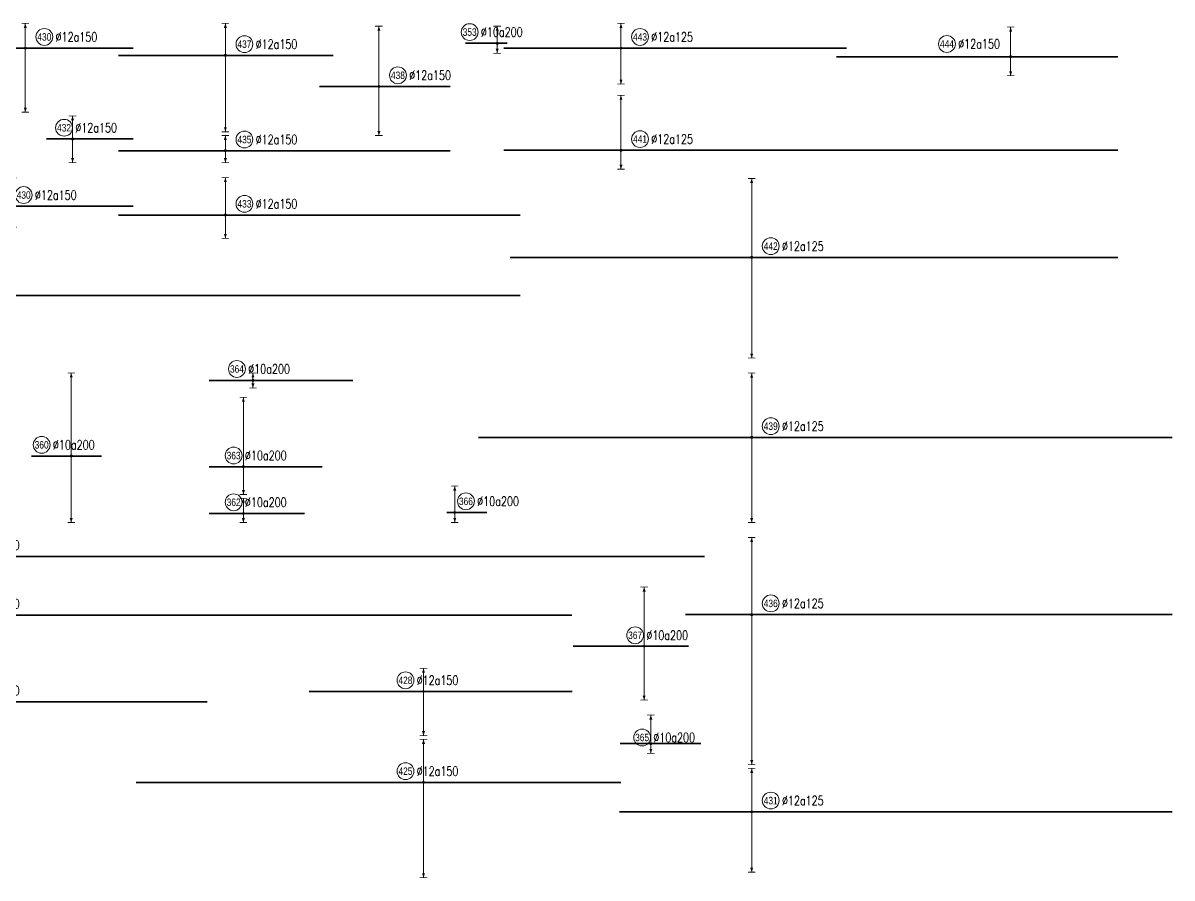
# Model space of a CAD drawing. Header units: millimetres. Extents: x -415354 to 883813, y -531490 to 486716.
# Drawn here: x 490397 to 551843, y 685 to 46420 of the extents above; entities that cross this region are included whole.
import ezdxf
from ezdxf.enums import TextEntityAlignment as Align

# ---------------------------------------------------------------- set-up
doc = ezdxf.new("R2010")
doc.units = ezdxf.units.MM
doc.header["$MEASUREMENT"] = 0
for name, color, linetype, lineweight in [('NDC_S_DIM', 1, 'Continuous', 15), ('NDC_S_REBAR', 4, 'Continuous', 35), ('NDC_S_VN TEXT', 7, 'Continuous', 20)]:
    doc.layers.add(name, color=color, linetype=linetype, lineweight=lineweight)
doc.styles.add('ARIAL', font='arial.ttf', dxfattribs={"width": 0.8})
doc.styles.add('NDC_EN TXT', font='romans.shx', dxfattribs={"width": 0.8})

# ---------------------------------------------------------------- blocks, each defined once
blk = doc.blocks.new('*U982')
h = blk.add_hatch(color=6)
edge = h.paths.add_edge_path()
edge.add_arc((-2.99, 0), 0.3, 0, 360)
at = {"layer": 'NDC_S_DIM', "color": 8}
for q in [(-2.99, 4.07), (-2.99, -3.18)]:
    blk.add_line((-2.99, 0), q, dxfattribs=at)
for points in [[(-3.99, 4.07, 0.2, 0.2, 0), (-1.99, 4.07, 0, 0, 0)], [(-3.99, -3.18, 0.2, 0.2, 0), (-1.99, -3.18, 0, 0, 0)]]:
    blk.add_lwpolyline(points, format="xyseb", dxfattribs=at)
at = {"layer": 'NDC_S_DIM'}
blk.add_circle((2.1, 3), 2.25, dxfattribs=at)
at = {"layer": 'NDC_S_DIM', "color": 6}
blk.add_circle((-2.99, 0), 0.3, dxfattribs=at)
at = {"layer": 'NDC_S_DIM', "color": 8}
for points in [[(-3.39, 2.87), (-2.99, 4.07), (-2.59, 2.87)], [(-3.39, -1.98), (-2.99, -3.18), (-2.59, -1.98)]]:
    blk.add_solid(points, dxfattribs=at)
at = {"layer": 'NDC_S_REBAR'}
for p, q in [((0, 0), (-31.58, 0)), ((-31.58, 0), (-31.58, 0)), ((0, 0), (57.12, 0)), ((57.12, 0), (57.12, 0)), ((57.12, 0), (57.12, 0)), ((-31.58, 0), (-31.58, 0))]:
    blk.add_line(p, q, dxfattribs=at)
at = {"layer": 'NDC_S_VN TEXT', "style": 'ARIAL', "width": 0.8}
blk.add_attdef('KHT', text='', height=2, dxfattribs=at).set_placement((2.1, 3), align=Align.MIDDLE_CENTER)
at = {"layer": 'NDC_S_VN TEXT', "color": 3, "style": 'NDC_EN TXT', "width": 0.75}
blk.add_attdef('DKT', (5.1, 1.75), '', height=2.5, dxfattribs=at)
blk = doc.blocks.new('*U971')
h = blk.add_hatch(color=6)
edge = h.paths.add_edge_path()
edge.add_arc((-2.99, 0), 0.3, 0, 360)
at = {"layer": 'NDC_S_DIM', "color": 8}
for q in [(-2.99, 22.22), (-2.99, -17.78)]:
    blk.add_line((-2.99, 0), q, dxfattribs=at)
for points in [[(-3.99, 22.22, 0.2, 0.2, 0), (-1.99, 22.22, 0, 0, 0)], [(-3.99, -17.78, 0.2, 0.2, 0), (-1.99, -17.78, 0, 0, 0)]]:
    blk.add_lwpolyline(points, format="xyseb", dxfattribs=at)
at = {"layer": 'NDC_S_DIM'}
blk.add_circle((-10.91, 3), 2.25, dxfattribs=at)
at = {"layer": 'NDC_S_DIM', "color": 6}
blk.add_circle((-2.99, 0), 0.3, dxfattribs=at)
at = {"layer": 'NDC_S_DIM', "color": 8}
for points in [[(-3.39, 21.02), (-2.99, 22.22), (-2.59, 21.02)], [(-3.39, -16.58), (-2.99, -17.78), (-2.59, -16.58)]]:
    blk.add_solid(points, dxfattribs=at)
at = {"layer": 'NDC_S_REBAR'}
for p, q in [((0, 0), (-13.63, 0)), ((-13.63, 0), (-13.63, 0)), ((0, 0), (5.08, 0)), ((5.08, 0), (5.08, 0)), ((5.08, 0), (5.08, 0)), ((-13.63, 0), (-13.63, 0))]:
    blk.add_line(p, q, dxfattribs=at)
at = {"layer": 'NDC_S_VN TEXT', "style": 'ARIAL', "width": 0.8}
blk.add_attdef('KHT', text='', height=2, dxfattribs=at).set_placement((-10.91, 3), align=Align.MIDDLE_CENTER)
at = {"layer": 'NDC_S_VN TEXT', "color": 3, "style": 'NDC_EN TXT', "width": 0.75}
blk.add_attdef('DKT', (-7.91, 1.75), '', height=2.5, dxfattribs=at)
blk = doc.blocks.new('*U965')
h = blk.add_hatch(color=6)
edge = h.paths.add_edge_path()
edge.add_arc((1.28, 0), 0.3, 0, 360)
at = {"layer": 'NDC_S_DIM', "color": 8}
for q in [(1.28, 1.97), (1.28, -2.03)]:
    blk.add_line((1.28, 0), q, dxfattribs=at)
for points in [[(0.28, 1.97, 0.2, 0.2, 0), (2.28, 1.97, 0, 0, 0)], [(0.28, -2.03, 0.2, 0.2, 0), (2.28, -2.03, 0, 0, 0)]]:
    blk.add_lwpolyline(points, format="xyseb", dxfattribs=at)
at = {"layer": 'NDC_S_DIM'}
blk.add_circle((-3, 3.04), 2.25, dxfattribs=at)
at = {"layer": 'NDC_S_DIM', "color": 6}
blk.add_circle((1.28, 0), 0.3, dxfattribs=at)
at = {"layer": 'NDC_S_DIM', "color": 8}
for points in [[(0.88, 0.77), (1.28, 1.97), (1.68, 0.77)], [(0.88, -0.83), (1.28, -2.03), (1.68, -0.83)]]:
    blk.add_solid(points, dxfattribs=at)
at = {"layer": 'NDC_S_REBAR'}
for p, q in [((0, 0), (-10.43, 0)), ((-10.43, 0), (-10.43, 0)), ((0, 0), (28.02, 0)), ((28.02, 0), (28.02, 0)), ((28.02, 0), (28.02, 0)), ((-10.43, 0), (-10.43, 0))]:
    blk.add_line(p, q, dxfattribs=at)
at = {"layer": 'NDC_S_VN TEXT', "style": 'ARIAL', "width": 0.8}
blk.add_attdef('KHT', text='', height=2, dxfattribs=at).set_placement((-3, 3.04), align=Align.MIDDLE_CENTER)
at = {"layer": 'NDC_S_VN TEXT', "color": 3, "style": 'NDC_EN TXT', "width": 0.75}
blk.add_attdef('DKT', (0, 1.79), '', height=2.5, dxfattribs=at)
blk = doc.blocks.new('*U964')
h = blk.add_hatch(color=6)
edge = h.paths.add_edge_path()
edge.add_arc((-5.03, 0), 0.3, 0, 360)
at = {"layer": 'NDC_S_DIM', "color": 8}
for q in [(-5.03, 5.55), (-5.03, -4.2)]:
    blk.add_line((-5.03, 0), q, dxfattribs=at)
for points in [[(-6.03, 5.55, 0.2, 0.2, 0), (-4.03, 5.55, 0, 0, 0)], [(-6.03, -4.2, 0.2, 0.2, 0), (-4.03, -4.2, 0, 0, 0)]]:
    blk.add_lwpolyline(points, format="xyseb", dxfattribs=at)
at = {"layer": 'NDC_S_DIM'}
blk.add_circle((-9.87, 3), 2.25, dxfattribs=at)
at = {"layer": 'NDC_S_DIM', "color": 6}
blk.add_circle((-5.03, 0), 0.3, dxfattribs=at)
at = {"layer": 'NDC_S_DIM', "color": 8}
for points in [[(-5.43, 4.35), (-5.03, 5.55), (-4.63, 4.35)], [(-5.43, -3), (-5.03, -4.2), (-4.63, -3)]]:
    blk.add_solid(points, dxfattribs=at)
at = {"layer": 'NDC_S_REBAR'}
for p, q in [((0, 0), (-68.26, 0)), ((-68.26, 0), (-68.26, 0)), ((-68.26, 0), (-68.26, 0)), ((0, 0), (187.44, 0)), ((187.44, 0), (187.44, 0)), ((187.44, 0), (187.44, 0))]:
    blk.add_line(p, q, dxfattribs=at)
at = {"layer": 'NDC_S_VN TEXT', "style": 'ARIAL', "width": 0.8}
blk.add_attdef('KHT', text='', height=2, dxfattribs=at).set_placement((-9.87, 3), align=Align.MIDDLE_CENTER)
at = {"layer": 'NDC_S_VN TEXT', "color": 3, "style": 'NDC_EN TXT', "width": 0.75}
blk.add_attdef('DKT', (-6.87, 1.75), '', height=2.5, dxfattribs=at)
blk = doc.blocks.new('*U956')
h = blk.add_hatch(color=6)
edge = h.paths.add_edge_path()
edge.add_arc((1.28, 0), 0.3, 0, 360)
at = {"layer": 'NDC_S_DIM', "color": 8}
for q in [(1.28, 4.59), (1.28, -2.67)]:
    blk.add_line((1.28, 0), q, dxfattribs=at)
for points in [[(0.28, 4.59, 0.2, 0.2, 0), (2.28, 4.59, 0, 0, 0)], [(0.28, -2.67, 0.2, 0.2, 0), (2.28, -2.67, 0, 0, 0)]]:
    blk.add_lwpolyline(points, format="xyseb", dxfattribs=at)
at = {"layer": 'NDC_S_DIM'}
blk.add_circle((-6.09, 3), 2.25, dxfattribs=at)
at = {"layer": 'NDC_S_DIM', "color": 6}
blk.add_circle((1.28, 0), 0.3, dxfattribs=at)
at = {"layer": 'NDC_S_DIM', "color": 8}
for points in [[(0.88, 3.39), (1.28, 4.59), (1.68, 3.39)], [(0.88, -1.47), (1.28, -2.67), (1.68, -1.47)]]:
    blk.add_solid(points, dxfattribs=at)
at = {"layer": 'NDC_S_REBAR'}
for p, q in [((0, 0), (-7.24, 0)), ((-7.24, 0), (-7.24, 0)), ((0, 0), (3.96, 0)), ((3.96, 0), (3.96, 0)), ((3.96, 0), (3.96, 0)), ((-7.24, 0), (-7.24, 0))]:
    blk.add_line(p, q, dxfattribs=at)
at = {"layer": 'NDC_S_VN TEXT', "style": 'ARIAL', "width": 0.8}
blk.add_attdef('KHT', text='', height=2, dxfattribs=at).set_placement((-6.09, 3), align=Align.MIDDLE_CENTER)
at = {"layer": 'NDC_S_VN TEXT', "color": 3, "style": 'NDC_EN TXT', "width": 0.75}
blk.add_attdef('DKT', (-3.09, 1.75), '', height=2.5, dxfattribs=at)
blk = doc.blocks.new('*U955')
h = blk.add_hatch(color=6)
edge = h.paths.add_edge_path()
edge.add_arc((-3.14, 0), 0.3, 0, 360)
at = {"layer": 'NDC_S_DIM', "color": 8}
for q in [(-3.14, 18.58), (-3.14, -7.42)]:
    blk.add_line((-3.14, 0), q, dxfattribs=at)
for points in [[(-4.14, 18.58, 0.2, 0.2, 0), (-2.14, 18.58, 0, 0, 0)], [(-4.14, -7.42, 0.2, 0.2, 0), (-2.14, -7.42, 0, 0, 0)]]:
    blk.add_lwpolyline(points, format="xyseb", dxfattribs=at)
at = {"layer": 'NDC_S_DIM'}
blk.add_circle((-5.75, 3), 2.25, dxfattribs=at)
at = {"layer": 'NDC_S_DIM', "color": 6}
blk.add_circle((-3.14, 0), 0.3, dxfattribs=at)
at = {"layer": 'NDC_S_DIM', "color": 8}
for points in [[(-3.54, 17.38), (-3.14, 18.58), (-2.74, 17.38)], [(-3.54, -6.22), (-3.14, -7.42), (-2.74, -6.22)]]:
    blk.add_solid(points, dxfattribs=at)
at = {"layer": 'NDC_S_REBAR'}
for p, q in [((0, 0), (-12.29, 0)), ((-12.29, 0), (-12.29, 0)), ((0, 0), (17.91, 0)), ((17.91, 0), (17.91, 0)), ((17.91, 0), (17.91, 0)), ((-12.29, 0), (-12.29, 0))]:
    blk.add_line(p, q, dxfattribs=at)
at = {"layer": 'NDC_S_VN TEXT', "style": 'ARIAL', "width": 0.8}
blk.add_attdef('KHT', text='', height=2, dxfattribs=at).set_placement((-5.75, 3), align=Align.MIDDLE_CENTER)
at = {"layer": 'NDC_S_VN TEXT', "color": 3, "style": 'NDC_EN TXT', "width": 0.75}
blk.add_attdef('DKT', (-2.75, 1.75), '', height=2.5, dxfattribs=at)
blk = doc.blocks.new('*U932')
h = blk.add_hatch(color=6)
edge = h.paths.add_edge_path()
edge.add_arc((-5.03, 0), 0.3, 0, 360)
at = {"layer": 'NDC_S_DIM', "color": 8}
for q in [(-5.03, 7.56), (-5.03, -5.59)]:
    blk.add_line((-5.03, 0), q, dxfattribs=at)
for points in [[(-6.03, 7.56, 0.2, 0.2, 0), (-4.03, 7.56, 0, 0, 0)], [(-6.03, -5.59, 0.2, 0.2, 0), (-4.03, -5.59, 0, 0, 0)]]:
    blk.add_lwpolyline(points, format="xyseb", dxfattribs=at)
at = {"layer": 'NDC_S_DIM'}
blk.add_circle((-2.16, 3), 2.25, dxfattribs=at)
at = {"layer": 'NDC_S_DIM', "color": 6}
blk.add_circle((-5.03, 0), 0.3, dxfattribs=at)
at = {"layer": 'NDC_S_DIM', "color": 8}
for points in [[(-5.43, 6.36), (-5.03, 7.56), (-4.63, 6.36)], [(-5.43, -4.39), (-5.03, -5.59), (-4.63, -4.39)]]:
    blk.add_solid(points, dxfattribs=at)
at = {"layer": 'NDC_S_REBAR'}
for p, q in [((0, 0), (-28.31, 0)), ((-28.31, 0), (-28.31, 0)), ((-28.31, 0), (-28.31, 0)), ((0, 0), (27.14, 0)), ((27.14, 0), (27.14, 0)), ((27.14, 0), (27.14, 0))]:
    blk.add_line(p, q, dxfattribs=at)
at = {"layer": 'NDC_S_VN TEXT', "style": 'ARIAL', "width": 0.8}
blk.add_attdef('KHT', text='', height=2, dxfattribs=at).set_placement((-2.16, 3), align=Align.MIDDLE_CENTER)
at = {"layer": 'NDC_S_VN TEXT', "color": 3, "style": 'NDC_EN TXT', "width": 0.75}
blk.add_attdef('DKT', (0.84, 1.75), '', height=2.5, dxfattribs=at)
blk = doc.blocks.new('*U931')
h = blk.add_hatch(color=6)
edge = h.paths.add_edge_path()
edge.add_arc((-2.99, 0), 0.3, 0, 360)
at = {"layer": 'NDC_S_DIM', "color": 8}
for q in [(-2.99, 8.56), (-2.99, -20.44)]:
    blk.add_line((-2.99, 0), q, dxfattribs=at)
for points in [[(-3.99, 8.56, 0.2, 0.2, 0), (-1.99, 8.56, 0, 0, 0)], [(-3.99, -20.44, 0.2, 0.2, 0), (-1.99, -20.44, 0, 0, 0)]]:
    blk.add_lwpolyline(points, format="xyseb", dxfattribs=at)
at = {"layer": 'NDC_S_DIM'}
blk.add_circle((2.1, 3), 2.25, dxfattribs=at)
at = {"layer": 'NDC_S_DIM', "color": 6}
blk.add_circle((-2.99, 0), 0.3, dxfattribs=at)
at = {"layer": 'NDC_S_DIM', "color": 8}
for points in [[(-3.39, 7.36), (-2.99, 8.56), (-2.59, 7.36)], [(-3.39, -19.24), (-2.99, -20.44), (-2.59, -19.24)]]:
    blk.add_solid(points, dxfattribs=at)
at = {"layer": 'NDC_S_REBAR'}
for p, q in [((0, 0), (-31.58, 0)), ((-31.58, 0), (-31.58, 0)), ((0, 0), (25.87, 0)), ((25.87, 0), (25.87, 0)), ((25.87, 0), (25.87, 0)), ((-31.58, 0), (-31.58, 0))]:
    blk.add_line(p, q, dxfattribs=at)
at = {"layer": 'NDC_S_VN TEXT', "style": 'ARIAL', "width": 0.8}
blk.add_attdef('KHT', text='', height=2, dxfattribs=at).set_placement((2.1, 3), align=Align.MIDDLE_CENTER)
at = {"layer": 'NDC_S_VN TEXT', "color": 3, "style": 'NDC_EN TXT', "width": 0.75}
blk.add_attdef('DKT', (5.1, 1.75), '', height=2.5, dxfattribs=at)
blk = doc.blocks.new('*U930')
h = blk.add_hatch(color=6)
edge = h.paths.add_edge_path()
edge.add_arc((-5.03, 0), 0.3, 0, 360)
at = {"layer": 'NDC_S_DIM', "color": 8}
for q in [(-5.03, 6.17), (-5.03, -6.33)]:
    blk.add_line((-5.03, 0), q, dxfattribs=at)
for points in [[(-6.03, 6.17, 0.2, 0.2, 0), (-4.03, 6.17, 0, 0, 0)], [(-6.03, -6.33, 0.2, 0.2, 0), (-4.03, -6.33, 0, 0, 0)]]:
    blk.add_lwpolyline(points, format="xyseb", dxfattribs=at)
at = {"layer": 'NDC_S_DIM'}
blk.add_circle((-7.3, 3), 2.25, dxfattribs=at)
at = {"layer": 'NDC_S_DIM', "color": 6}
blk.add_circle((-5.03, 0), 0.3, dxfattribs=at)
at = {"layer": 'NDC_S_DIM', "color": 8}
for points in [[(-5.43, 4.97), (-5.03, 6.17), (-4.63, 4.97)], [(-5.43, -5.13), (-5.03, -6.33), (-4.63, -5.13)]]:
    blk.add_solid(points, dxfattribs=at)
at = {"layer": 'NDC_S_REBAR'}
for p, q in [((0, 0), (-12, 0)), ((-12, 0), (-12, 0)), ((-12, 0), (-12, 0)), ((0, 0), (11.2, 0)), ((11.2, 0), (11.2, 0)), ((11.2, 0), (11.2, 0))]:
    blk.add_line(p, q, dxfattribs=at)
at = {"layer": 'NDC_S_VN TEXT', "style": 'ARIAL', "width": 0.8}
blk.add_attdef('KHT', text='', height=2, dxfattribs=at).set_placement((-7.3, 3), align=Align.MIDDLE_CENTER)
at = {"layer": 'NDC_S_VN TEXT', "color": 3, "style": 'NDC_EN TXT', "width": 0.75}
blk.add_attdef('DKT', (-4.3, 1.75), '', height=2.5, dxfattribs=at)
blk = doc.blocks.new('*U929')
h = blk.add_hatch(color=6)
edge = h.paths.add_edge_path()
edge.add_arc((-2.99, 0), 0.3, 0, 360)
at = {"layer": 'NDC_S_DIM', "color": 8}
for q in [(-2.99, 6.63), (-2.99, -17.12)]:
    blk.add_line((-2.99, 0), q, dxfattribs=at)
for points in [[(-3.99, 6.63, 0.2, 0.2, 0), (-1.99, 6.63, 0, 0, 0)], [(-3.99, -17.12, 0.2, 0.2, 0), (-1.99, -17.12, 0, 0, 0)]]:
    blk.add_lwpolyline(points, format="xyseb", dxfattribs=at)
at = {"layer": 'NDC_S_DIM'}
blk.add_circle((2.1, 3), 2.25, dxfattribs=at)
at = {"layer": 'NDC_S_DIM', "color": 6}
blk.add_circle((-2.99, 0), 0.3, dxfattribs=at)
at = {"layer": 'NDC_S_DIM', "color": 8}
for points in [[(-3.39, 5.43), (-2.99, 6.63), (-2.59, 5.43)], [(-3.39, -15.92), (-2.99, -17.12), (-2.59, -15.92)]]:
    blk.add_solid(points, dxfattribs=at)
at = {"layer": 'NDC_S_REBAR'}
for p, q in [((0, 0), (-29.58, 0)), ((-29.58, 0), (-29.58, 0)), ((0, 0), (25.87, 0)), ((25.87, 0), (25.87, 0)), ((25.87, 0), (25.87, 0)), ((-29.58, 0), (-29.58, 0))]:
    blk.add_line(p, q, dxfattribs=at)
at = {"layer": 'NDC_S_VN TEXT', "style": 'ARIAL', "width": 0.8}
blk.add_attdef('KHT', text='', height=2, dxfattribs=at).set_placement((2.1, 3), align=Align.MIDDLE_CENTER)
at = {"layer": 'NDC_S_VN TEXT', "color": 3, "style": 'NDC_EN TXT', "width": 0.75}
blk.add_attdef('DKT', (5.1, 1.75), '', height=2.5, dxfattribs=at)
blk = doc.blocks.new('*U928')
h = blk.add_hatch(color=6)
edge = h.paths.add_edge_path()
edge.add_arc((-2.99, 0), 0.3, 0, 360)
at = {"layer": 'NDC_S_DIM', "color": 8}
for q in [(-2.99, 16.14), (-2.99, -13.11)]:
    blk.add_line((-2.99, 0), q, dxfattribs=at)
for points in [[(-3.99, 16.14, 0.2, 0.2, 0), (-1.99, 16.14, 0, 0, 0)], [(-3.99, -13.11, 0.2, 0.2, 0), (-1.99, -13.11, 0, 0, 0)]]:
    blk.add_lwpolyline(points, format="xyseb", dxfattribs=at)
at = {"layer": 'NDC_S_DIM'}
blk.add_circle((2.1, 3), 2.25, dxfattribs=at)
at = {"layer": 'NDC_S_DIM', "color": 6}
blk.add_circle((-2.99, 0), 0.3, dxfattribs=at)
at = {"layer": 'NDC_S_DIM', "color": 8}
for points in [[(-3.39, 14.94), (-2.99, 16.14), (-2.59, 14.94)], [(-3.39, -11.91), (-2.99, -13.11), (-2.59, -11.91)]]:
    blk.add_solid(points, dxfattribs=at)
at = {"layer": 'NDC_S_REBAR'}
for p, q in [((0, 0), (-18.88, 0)), ((-18.88, 0), (-18.88, 0)), ((0, 0), (16.07, 0)), ((16.07, 0), (16.07, 0)), ((16.07, 0), (16.07, 0)), ((-18.88, 0), (-18.88, 0))]:
    blk.add_line(p, q, dxfattribs=at)
at = {"layer": 'NDC_S_VN TEXT', "style": 'ARIAL', "width": 0.8}
blk.add_attdef('KHT', text='', height=2, dxfattribs=at).set_placement((2.1, 3), align=Align.MIDDLE_CENTER)
at = {"layer": 'NDC_S_VN TEXT', "color": 3, "style": 'NDC_EN TXT', "width": 0.75}
blk.add_attdef('DKT', (5.1, 1.75), '', height=2.5, dxfattribs=at)
blk = doc.blocks.new('*U926')
h = blk.add_hatch(color=6)
edge = h.paths.add_edge_path()
edge.add_arc((21.29, 0), 0.3, 0, 360)
at = {"layer": 'NDC_S_DIM', "color": 8}
for q in [(21.29, 14.31), (21.29, -17.19)]:
    blk.add_line((21.29, 0), q, dxfattribs=at)
for points in [[(20.29, 14.31, 0.2, 0.2, 0), (22.29, 14.31, 0, 0, 0)], [(20.29, -17.19, 0.2, 0.2, 0), (22.29, -17.19, 0, 0, 0)]]:
    blk.add_lwpolyline(points, format="xyseb", dxfattribs=at)
at = {"layer": 'NDC_S_DIM'}
blk.add_circle((25.17, 2.61), 2.25, dxfattribs=at)
at = {"layer": 'NDC_S_DIM', "color": 6}
blk.add_circle((21.29, 0), 0.3, dxfattribs=at)
at = {"layer": 'NDC_S_DIM', "color": 8}
for points in [[(20.89, 13.11), (21.29, 14.31), (21.69, 13.11)], [(20.89, -15.99), (21.29, -17.19), (21.69, -15.99)]]:
    blk.add_solid(points, dxfattribs=at)
at = {"layer": 'NDC_S_REBAR'}
for p, q in [((0, 0), (-21.14, 0)), ((-21.14, 0), (-21.14, 0)), ((0, 0), (220.31, 0)), ((220.31, 0), (220.31, 0)), ((220.31, 0), (220.31, 0)), ((-21.14, 0), (-21.14, 0))]:
    blk.add_line(p, q, dxfattribs=at)
at = {"layer": 'NDC_S_VN TEXT', "style": 'ARIAL', "width": 0.8}
blk.add_attdef('KHT', text='', height=2, dxfattribs=at).set_placement((25.17, 2.61), align=Align.MIDDLE_CENTER)
at = {"layer": 'NDC_S_VN TEXT', "color": 3, "style": 'NDC_EN TXT', "width": 0.75}
blk.add_attdef('DKT', (28.17, 1.36), '', height=2.5, dxfattribs=at)
blk = doc.blocks.new('*U925')
h = blk.add_hatch(color=6)
edge = h.paths.add_edge_path()
edge.add_arc((-2.99, 0), 0.3, 0, 360)
at = {"layer": 'NDC_S_DIM', "color": 8}
for q in [(-2.99, 10.03), (-2.99, -6.22)]:
    blk.add_line((-2.99, 0), q, dxfattribs=at)
for points in [[(-3.99, 10.03, 0.2, 0.2, 0), (-1.99, 10.03, 0, 0, 0)], [(-3.99, -6.22, 0.2, 0.2, 0), (-1.99, -6.22, 0, 0, 0)]]:
    blk.add_lwpolyline(points, format="xyseb", dxfattribs=at)
at = {"layer": 'NDC_S_DIM'}
blk.add_circle((2.1, 3), 2.25, dxfattribs=at)
at = {"layer": 'NDC_S_DIM', "color": 6}
blk.add_circle((-2.99, 0), 0.3, dxfattribs=at)
at = {"layer": 'NDC_S_DIM', "color": 8}
for points in [[(-3.39, 8.83), (-2.99, 10.03), (-2.59, 8.83)], [(-3.39, -5.02), (-2.99, -6.22), (-2.59, -5.02)]]:
    blk.add_solid(points, dxfattribs=at)
at = {"layer": 'NDC_S_REBAR'}
for p, q in [((0, 0), (-31.58, 0)), ((-31.58, 0), (-31.58, 0)), ((0, 0), (75.87, 0)), ((75.87, 0), (75.87, 0)), ((75.87, 0), (75.87, 0)), ((-31.58, 0), (-31.58, 0))]:
    blk.add_line(p, q, dxfattribs=at)
at = {"layer": 'NDC_S_VN TEXT', "style": 'ARIAL', "width": 0.8}
blk.add_attdef('KHT', text='', height=2, dxfattribs=at).set_placement((2.1, 3), align=Align.MIDDLE_CENTER)
at = {"layer": 'NDC_S_VN TEXT', "color": 3, "style": 'NDC_EN TXT', "width": 0.75}
blk.add_attdef('DKT', (5.1, 1.75), '', height=2.5, dxfattribs=at)
blk = doc.blocks.new('*U921')
h = blk.add_hatch(color=6)
edge = h.paths.add_edge_path()
edge.add_arc((-5.03, 0), 0.3, 0, 360)
at = {"layer": 'NDC_S_DIM', "color": 8}
for q in [(-5.03, 8.95), (-5.03, -6.05)]:
    blk.add_line((-5.03, 0), q, dxfattribs=at)
for points in [[(-6.03, 8.95, 0.2, 0.2, 0), (-4.03, 8.95, 0, 0, 0)], [(-6.03, -6.05, 0.2, 0.2, 0), (-4.03, -6.05, 0, 0, 0)]]:
    blk.add_lwpolyline(points, format="xyseb", dxfattribs=at)
at = {"layer": 'NDC_S_DIM'}
blk.add_circle((-9.87, 3), 2.25, dxfattribs=at)
at = {"layer": 'NDC_S_DIM', "color": 6}
blk.add_circle((-5.03, 0), 0.3, dxfattribs=at)
at = {"layer": 'NDC_S_DIM', "color": 8}
for points in [[(-5.43, 7.75), (-5.03, 8.95), (-4.63, 7.75)], [(-5.43, -4.85), (-5.03, -6.05), (-4.63, -4.85)]]:
    blk.add_solid(points, dxfattribs=at)
at = {"layer": 'NDC_S_REBAR'}
for p, q in [((0, 0), (-68.26, 0)), ((-68.26, 0), (-68.26, 0)), ((-68.26, 0), (-68.26, 0)), ((0, 0), (54.44, 0)), ((54.44, 0), (54.44, 0)), ((54.44, 0), (54.44, 0))]:
    blk.add_line(p, q, dxfattribs=at)
at = {"layer": 'NDC_S_VN TEXT', "style": 'ARIAL', "width": 0.8}
blk.add_attdef('KHT', text='', height=2, dxfattribs=at).set_placement((-9.87, 3), align=Align.MIDDLE_CENTER)
at = {"layer": 'NDC_S_VN TEXT', "color": 3, "style": 'NDC_EN TXT', "width": 0.75}
blk.add_attdef('DKT', (-6.87, 1.75), '', height=2.5, dxfattribs=at)
blk = doc.blocks.new('*U920')
h = blk.add_hatch(color=6)
edge = h.paths.add_edge_path()
edge.add_arc((-5.03, 0), 0.3, 0, 360)
at = {"layer": 'NDC_S_DIM', "color": 8}
for q in [(-5.03, 6.2), (-5.03, -11.8)]:
    blk.add_line((-5.03, 0), q, dxfattribs=at)
for points in [[(-6.03, 6.2, 0.2, 0.2, 0), (-4.03, 6.2, 0, 0, 0)], [(-6.03, -11.8, 0.2, 0.2, 0), (-4.03, -11.8, 0, 0, 0)]]:
    blk.add_lwpolyline(points, format="xyseb", dxfattribs=at)
at = {"layer": 'NDC_S_DIM'}
blk.add_circle((-9.87, 3), 2.25, dxfattribs=at)
at = {"layer": 'NDC_S_DIM', "color": 6}
blk.add_circle((-5.03, 0), 0.3, dxfattribs=at)
at = {"layer": 'NDC_S_DIM', "color": 8}
for points in [[(-5.43, 5), (-5.03, 6.2), (-4.63, 5)], [(-5.43, -10.6), (-5.03, -11.8), (-4.63, -10.6)]]:
    blk.add_solid(points, dxfattribs=at)
at = {"layer": 'NDC_S_REBAR'}
for p, q in [((0, 0), (-35.6, 0)), ((-35.6, 0), (-35.6, 0)), ((-35.6, 0), (-35.6, 0)), ((0, 0), (34.75, 0)), ((34.75, 0), (34.75, 0)), ((34.75, 0), (34.75, 0))]:
    blk.add_line(p, q, dxfattribs=at)
at = {"layer": 'NDC_S_VN TEXT', "style": 'ARIAL', "width": 0.8}
blk.add_attdef('KHT', text='', height=2, dxfattribs=at).set_placement((-9.87, 3), align=Align.MIDDLE_CENTER)
at = {"layer": 'NDC_S_VN TEXT', "color": 3, "style": 'NDC_EN TXT', "width": 0.75}
blk.add_attdef('DKT', (-6.87, 1.75), '', height=2.5, dxfattribs=at)
blk = doc.blocks.new('*U919')
h = blk.add_hatch(color=6)
edge = h.paths.add_edge_path()
edge.add_arc((-5.03, 0), 0.3, 0, 360)
at = {"layer": 'NDC_S_DIM', "color": 8}
for q in [(-5.03, 11.5), (-5.03, -25.48)]:
    blk.add_line((-5.03, 0), q, dxfattribs=at)
for points in [[(-6.03, 11.5, 0.2, 0.2, 0), (-4.03, 11.5, 0, 0, 0)], [(-6.03, -25.48, 0.2, 0.2, 0), (-4.03, -25.48, 0, 0, 0)]]:
    blk.add_lwpolyline(points, format="xyseb", dxfattribs=at)
at = {"layer": 'NDC_S_DIM'}
blk.add_circle((-9.87, 3), 2.25, dxfattribs=at)
at = {"layer": 'NDC_S_DIM', "color": 6}
blk.add_circle((-5.03, 0), 0.3, dxfattribs=at)
at = {"layer": 'NDC_S_DIM', "color": 8}
for points in [[(-5.43, 10.3), (-5.03, 11.5), (-4.63, 10.3)], [(-5.43, -24.28), (-5.03, -25.48), (-4.63, -24.28)]]:
    blk.add_solid(points, dxfattribs=at)
at = {"layer": 'NDC_S_REBAR'}
for p, q in [((0, 0), (-81.85, 0)), ((-81.85, 0), (-81.85, 0)), ((-81.85, 0), (-81.85, 0)), ((0, 0), (47.69, 0)), ((47.69, 0), (47.69, 0)), ((47.69, 0), (47.69, 0))]:
    blk.add_line(p, q, dxfattribs=at)
at = {"layer": 'NDC_S_VN TEXT', "style": 'ARIAL', "width": 0.8}
blk.add_attdef('KHT', text='', height=2, dxfattribs=at).set_placement((-9.87, 3), align=Align.MIDDLE_CENTER)
at = {"layer": 'NDC_S_VN TEXT', "color": 3, "style": 'NDC_EN TXT', "width": 0.75}
blk.add_attdef('DKT', (-6.87, 1.75), '', height=2.5, dxfattribs=at)
blk = doc.blocks.new('*U918')
h = blk.add_hatch(color=6)
edge = h.paths.add_edge_path()
edge.add_arc((-2.99, 0), 0.3, 0, 360)
at = {"layer": 'NDC_S_DIM', "color": 8}
for q in [(-2.99, 6.63), (-2.99, -9.62)]:
    blk.add_line((-2.99, 0), q, dxfattribs=at)
for points in [[(-3.99, 6.63, 0.2, 0.2, 0), (-1.99, 6.63, 0, 0, 0)], [(-3.99, -9.62, 0.2, 0.2, 0), (-1.99, -9.62, 0, 0, 0)]]:
    blk.add_lwpolyline(points, format="xyseb", dxfattribs=at)
at = {"layer": 'NDC_S_DIM'}
blk.add_circle((2.1, 3), 2.25, dxfattribs=at)
at = {"layer": 'NDC_S_DIM', "color": 6}
blk.add_circle((-2.99, 0), 0.3, dxfattribs=at)
at = {"layer": 'NDC_S_DIM', "color": 8}
for points in [[(-3.39, 5.43), (-2.99, 6.63), (-2.59, 5.43)], [(-3.39, -8.42), (-2.99, -9.62), (-2.59, -8.42)]]:
    blk.add_solid(points, dxfattribs=at)
at = {"layer": 'NDC_S_REBAR'}
for p, q in [((0, 0), (-34.36, 0)), ((-34.36, 0), (-34.36, 0)), ((0, 0), (57.34, 0)), ((57.34, 0), (57.34, 0)), ((57.34, 0), (57.34, 0)), ((-34.36, 0), (-34.36, 0))]:
    blk.add_line(p, q, dxfattribs=at)
at = {"layer": 'NDC_S_VN TEXT', "style": 'ARIAL', "width": 0.8}
blk.add_attdef('KHT', text='', height=2, dxfattribs=at).set_placement((2.1, 3), align=Align.MIDDLE_CENTER)
at = {"layer": 'NDC_S_VN TEXT', "color": 3, "style": 'NDC_EN TXT', "width": 0.75}
blk.add_attdef('DKT', (5.1, 1.75), '', height=2.5, dxfattribs=at)
blk = doc.blocks.new('*U917')
h = blk.add_hatch(color=6)
edge = h.paths.add_edge_path()
edge.add_arc((-2.99, 0), 0.3, 0, 360)
at = {"layer": 'NDC_S_DIM', "color": 8}
for q in [(-2.99, 14.7), (-2.99, -5.05)]:
    blk.add_line((-2.99, 0), q, dxfattribs=at)
for points in [[(-3.99, 14.7, 0.2, 0.2, 0), (-1.99, 14.7, 0, 0, 0)], [(-3.99, -5.05, 0.2, 0.2, 0), (-1.99, -5.05, 0, 0, 0)]]:
    blk.add_lwpolyline(points, format="xyseb", dxfattribs=at)
at = {"layer": 'NDC_S_DIM'}
blk.add_circle((2.1, 3), 2.25, dxfattribs=at)
at = {"layer": 'NDC_S_DIM', "color": 6}
blk.add_circle((-2.99, 0), 0.3, dxfattribs=at)
at = {"layer": 'NDC_S_DIM', "color": 8}
for points in [[(-3.39, 13.5), (-2.99, 14.7), (-2.59, 13.5)], [(-3.39, -3.85), (-2.99, -5.05), (-2.59, -3.85)]]:
    blk.add_solid(points, dxfattribs=at)
at = {"layer": 'NDC_S_REBAR'}
for p, q in [((0, 0), (-34.36, 0)), ((-34.36, 0), (-34.36, 0)), ((0, 0), (129.84, 0)), ((129.84, 0), (129.84, 0)), ((129.84, 0), (129.84, 0)), ((-34.36, 0), (-34.36, 0))]:
    blk.add_line(p, q, dxfattribs=at)
at = {"layer": 'NDC_S_VN TEXT', "style": 'ARIAL', "width": 0.8}
blk.add_attdef('KHT', text='', height=2, dxfattribs=at).set_placement((2.1, 3), align=Align.MIDDLE_CENTER)
at = {"layer": 'NDC_S_VN TEXT', "color": 3, "style": 'NDC_EN TXT', "width": 0.75}
blk.add_attdef('DKT', (5.1, 1.75), '', height=2.5, dxfattribs=at)
blk = doc.blocks.new('*U916')
h = blk.add_hatch(color=6)
edge = h.paths.add_edge_path()
edge.add_arc((1.36, 0), 0.3, 0, 360)
at = {"layer": 'NDC_S_DIM', "color": 8}
for q in [(1.36, 7.94), (1.36, -5.06)]:
    blk.add_line((1.36, 0), q, dxfattribs=at)
for points in [[(0.36, 7.94, 0.2, 0.2, 0), (2.36, 7.94, 0, 0, 0)], [(0.36, -5.06, 0.2, 0.2, 0), (2.36, -5.06, 0, 0, 0)]]:
    blk.add_lwpolyline(points, format="xyseb", dxfattribs=at)
at = {"layer": 'NDC_S_DIM'}
blk.add_circle((-15.68, 3.42), 2.25, dxfattribs=at)
at = {"layer": 'NDC_S_DIM', "color": 6}
blk.add_circle((1.36, 0), 0.3, dxfattribs=at)
at = {"layer": 'NDC_S_DIM', "color": 8}
for points in [[(0.96, 6.74), (1.36, 7.94), (1.76, 6.74)], [(0.96, -3.86), (1.36, -5.06), (1.76, -3.86)]]:
    blk.add_solid(points, dxfattribs=at)
at = {"layer": 'NDC_S_REBAR'}
for p, q in [((0, 0), (-45.2, 0)), ((-45.2, 0), (-45.2, 0)), ((-45.2, 0), (-45.2, 0)), ((0, 0), (30, 0)), ((30, 0), (30, 0)), ((30, 0), (30, 0))]:
    blk.add_line(p, q, dxfattribs=at)
at = {"layer": 'NDC_S_VN TEXT', "style": 'ARIAL', "width": 0.8}
blk.add_attdef('KHT', text='', height=2, dxfattribs=at).set_placement((-15.68, 3.42), align=Align.MIDDLE_CENTER)
at = {"layer": 'NDC_S_VN TEXT', "color": 3, "style": 'NDC_EN TXT', "width": 0.75}
blk.add_attdef('DKT', (-12.68, 2.17), '', height=2.5, dxfattribs=at)
blk = doc.blocks.new('*U915')
h = blk.add_hatch(color=6)
edge = h.paths.add_edge_path()
edge.add_arc((-2.99, 0), 0.3, 0, 360)
at = {"layer": 'NDC_S_DIM', "color": 8}
for q in [(-2.99, 21.09), (-2.99, -26.94)]:
    blk.add_line((-2.99, 0), q, dxfattribs=at)
for points in [[(-3.99, 21.09, 0.2, 0.2, 0), (-1.99, 21.09, 0, 0, 0)], [(-3.99, -26.94, 0.2, 0.2, 0), (-1.99, -26.94, 0, 0, 0)]]:
    blk.add_lwpolyline(points, format="xyseb", dxfattribs=at)
at = {"layer": 'NDC_S_DIM'}
blk.add_circle((2.1, 3), 2.25, dxfattribs=at)
at = {"layer": 'NDC_S_DIM', "color": 6}
blk.add_circle((-2.99, 0), 0.3, dxfattribs=at)
at = {"layer": 'NDC_S_DIM', "color": 8}
for points in [[(-3.39, 19.89), (-2.99, 21.09), (-2.59, 19.89)], [(-3.39, -25.74), (-2.99, -26.94), (-2.59, -25.74)]]:
    blk.add_solid(points, dxfattribs=at)
at = {"layer": 'NDC_S_REBAR'}
for p, q in [((0, 0), (-67.55, 0)), ((-67.55, 0), (-67.55, 0)), ((0, 0), (94.9, 0)), ((94.9, 0), (94.9, 0)), ((94.9, 0), (94.9, 0)), ((-67.55, 0), (-67.55, 0))]:
    blk.add_line(p, q, dxfattribs=at)
at = {"layer": 'NDC_S_VN TEXT', "style": 'ARIAL', "width": 0.8}
blk.add_attdef('KHT', text='', height=2, dxfattribs=at).set_placement((2.1, 3), align=Align.MIDDLE_CENTER)
at = {"layer": 'NDC_S_VN TEXT', "color": 3, "style": 'NDC_EN TXT', "width": 0.75}
blk.add_attdef('DKT', (5.1, 1.75), '', height=2.5, dxfattribs=at)
blk = doc.blocks.new('*U914')
h = blk.add_hatch(color=6)
edge = h.paths.add_edge_path()
edge.add_arc((-2.99, 0), 0.3, 0, 360)
at = {"layer": 'NDC_S_DIM', "color": 8}
for q in [(-2.99, 17.19), (-2.99, -22.78)]:
    blk.add_line((-2.99, 0), q, dxfattribs=at)
for points in [[(-3.99, 17.19, 0.2, 0.2, 0), (-1.99, 17.19, 0, 0, 0)], [(-3.99, -22.78, 0.2, 0.2, 0), (-1.99, -22.78, 0, 0, 0)]]:
    blk.add_lwpolyline(points, format="xyseb", dxfattribs=at)
at = {"layer": 'NDC_S_DIM'}
blk.add_circle((2.1, 3), 2.25, dxfattribs=at)
at = {"layer": 'NDC_S_DIM', "color": 6}
blk.add_circle((-2.99, 0), 0.3, dxfattribs=at)
at = {"layer": 'NDC_S_DIM', "color": 8}
for points in [[(-3.39, 15.99), (-2.99, 17.19), (-2.59, 15.99)], [(-3.39, -21.58), (-2.99, -22.78), (-2.59, -21.58)]]:
    blk.add_solid(points, dxfattribs=at)
at = {"layer": 'NDC_S_REBAR'}
for p, q in [((0, 0), (-76.05, 0)), ((-76.05, 0), (-76.05, 0)), ((0, 0), (109.4, 0)), ((109.4, 0), (109.4, 0)), ((109.4, 0), (109.4, 0)), ((-76.05, 0), (-76.05, 0))]:
    blk.add_line(p, q, dxfattribs=at)
at = {"layer": 'NDC_S_VN TEXT', "style": 'ARIAL', "width": 0.8}
blk.add_attdef('KHT', text='', height=2, dxfattribs=at).set_placement((2.1, 3), align=Align.MIDDLE_CENTER)
at = {"layer": 'NDC_S_VN TEXT', "color": 3, "style": 'NDC_EN TXT', "width": 0.75}
blk.add_attdef('DKT', (5.1, 1.75), '', height=2.5, dxfattribs=at)
blk = doc.blocks.new('*U913')
h = blk.add_hatch(color=6)
edge = h.paths.add_edge_path()
edge.add_arc((-2.99, 0), 0.3, 0, 360)
at = {"layer": 'NDC_S_DIM', "color": 8}
for q in [(-2.99, 20.63), (-2.99, -40.12)]:
    blk.add_line((-2.99, 0), q, dxfattribs=at)
for points in [[(-3.99, 20.63, 0.2, 0.2, 0), (-1.99, 20.63, 0, 0, 0)], [(-3.99, -40.12, 0.2, 0.2, 0), (-1.99, -40.12, 0, 0, 0)]]:
    blk.add_lwpolyline(points, format="xyseb", dxfattribs=at)
at = {"layer": 'NDC_S_DIM'}
blk.add_circle((2.1, 3), 2.25, dxfattribs=at)
at = {"layer": 'NDC_S_DIM', "color": 6}
blk.add_circle((-2.99, 0), 0.3, dxfattribs=at)
at = {"layer": 'NDC_S_DIM', "color": 8}
for points in [[(-3.39, 19.43), (-2.99, 20.63), (-2.59, 19.43)], [(-3.39, -38.92), (-2.99, -40.12), (-2.59, -38.92)]]:
    blk.add_solid(points, dxfattribs=at)
at = {"layer": 'NDC_S_REBAR'}
for p, q in [((0, 0), (-20.65, 0)), ((-20.65, 0), (-20.65, 0)), ((0, 0), (109.4, 0)), ((109.4, 0), (109.4, 0)), ((109.4, 0), (109.4, 0)), ((-20.65, 0), (-20.65, 0))]:
    blk.add_line(p, q, dxfattribs=at)
at = {"layer": 'NDC_S_VN TEXT', "style": 'ARIAL', "width": 0.8}
blk.add_attdef('KHT', text='', height=2, dxfattribs=at).set_placement((2.1, 3), align=Align.MIDDLE_CENTER)
at = {"layer": 'NDC_S_VN TEXT', "color": 3, "style": 'NDC_EN TXT', "width": 0.75}
blk.add_attdef('DKT', (5.1, 1.75), '', height=2.5, dxfattribs=at)
blk = doc.blocks.new('*U912')
h = blk.add_hatch(color=6)
edge = h.paths.add_edge_path()
edge.add_arc((-2.99, 0), 0.3, 0, 360)
at = {"layer": 'NDC_S_DIM', "color": 8}
for q in [(-2.99, 11.61), (-2.99, -16.14)]:
    blk.add_line((-2.99, 0), q, dxfattribs=at)
for points in [[(-3.99, 11.61, 0.2, 0.2, 0), (-1.99, 11.61, 0, 0, 0)], [(-3.99, -16.14, 0.2, 0.2, 0), (-1.99, -16.14, 0, 0, 0)]]:
    blk.add_lwpolyline(points, format="xyseb", dxfattribs=at)
at = {"layer": 'NDC_S_DIM'}
blk.add_circle((2.1, 3), 2.25, dxfattribs=at)
at = {"layer": 'NDC_S_DIM', "color": 6}
blk.add_circle((-2.99, 0), 0.3, dxfattribs=at)
at = {"layer": 'NDC_S_DIM', "color": 8}
for points in [[(-3.39, 10.41), (-2.99, 11.61), (-2.59, 10.41)], [(-3.39, -14.94), (-2.99, -16.14), (-2.59, -14.94)]]:
    blk.add_solid(points, dxfattribs=at)
at = {"layer": 'NDC_S_REBAR'}
for p, q in [((0, 0), (-38.3, 0)), ((-38.3, 0), (-38.3, 0)), ((0, 0), (109.4, 0)), ((109.4, 0), (109.4, 0)), ((109.4, 0), (109.4, 0)), ((-38.3, 0), (-38.3, 0))]:
    blk.add_line(p, q, dxfattribs=at)
at = {"layer": 'NDC_S_VN TEXT', "style": 'ARIAL', "width": 0.8}
blk.add_attdef('KHT', text='', height=2, dxfattribs=at).set_placement((2.1, 3), align=Align.MIDDLE_CENTER)
at = {"layer": 'NDC_S_VN TEXT', "color": 3, "style": 'NDC_EN TXT', "width": 0.75}
blk.add_attdef('DKT', (5.1, 1.75), '', height=2.5, dxfattribs=at)
blk = doc.blocks.new('*U903')
h = blk.add_hatch(color=6)
edge = h.paths.add_edge_path()
edge.add_arc((-5.03, 0), 0.3, 0, 360)
at = {"layer": 'NDC_S_DIM', "color": 8}
for q in [(-5.03, 10.51), (-5.03, -13.24)]:
    blk.add_line((-5.03, 0), q, dxfattribs=at)
for points in [[(-6.03, 10.51, 0.2, 0.2, 0), (-4.03, 10.51, 0, 0, 0)], [(-6.03, -13.24, 0.2, 0.2, 0), (-4.03, -13.24, 0, 0, 0)]]:
    blk.add_lwpolyline(points, format="xyseb", dxfattribs=at)
at = {"layer": 'NDC_S_DIM'}
blk.add_circle((-9.87, 3), 2.25, dxfattribs=at)
at = {"layer": 'NDC_S_DIM', "color": 6}
blk.add_circle((-5.03, 0), 0.3, dxfattribs=at)
at = {"layer": 'NDC_S_DIM', "color": 8}
for points in [[(-5.43, 9.31), (-5.03, 10.51), (-4.63, 9.31)], [(-5.43, -12.04), (-5.03, -13.24), (-4.63, -12.04)]]:
    blk.add_solid(points, dxfattribs=at)
at = {"layer": 'NDC_S_REBAR'}
for p, q in [((0, 0), (-68.26, 0)), ((-68.26, 0), (-68.26, 0)), ((-68.26, 0), (-68.26, 0)), ((0, 0), (151.96, 0)), ((151.96, 0), (151.96, 0)), ((151.96, 0), (151.96, 0))]:
    blk.add_line(p, q, dxfattribs=at)
at = {"layer": 'NDC_S_VN TEXT', "style": 'ARIAL', "width": 0.8}
blk.add_attdef('KHT', text='', height=2, dxfattribs=at).set_placement((-9.87, 3), align=Align.MIDDLE_CENTER)
at = {"layer": 'NDC_S_VN TEXT', "color": 3, "style": 'NDC_EN TXT', "width": 0.75}
blk.add_attdef('DKT', (-6.87, 1.75), '', height=2.5, dxfattribs=at)
blk = doc.blocks.new('*U889')
h = blk.add_hatch(color=6)
edge = h.paths.add_edge_path()
edge.add_arc((-3.14, 0), 0.3, 0, 360)
at = {"layer": 'NDC_S_DIM', "color": 8}
for q in [(-3.14, 7.07), (-3.14, -2.68)]:
    blk.add_line((-3.14, 0), q, dxfattribs=at)
for points in [[(-4.14, 7.07, 0.2, 0.2, 0), (-2.14, 7.07, 0, 0, 0)], [(-4.14, -2.68, 0.2, 0.2, 0), (-2.14, -2.68, 0, 0, 0)]]:
    blk.add_lwpolyline(points, format="xyseb", dxfattribs=at)
at = {"layer": 'NDC_S_DIM'}
blk.add_circle((-0.15, 3), 2.25, dxfattribs=at)
at = {"layer": 'NDC_S_DIM', "color": 6}
blk.add_circle((-3.14, 0), 0.3, dxfattribs=at)
at = {"layer": 'NDC_S_DIM', "color": 8}
for points in [[(-3.54, 5.87), (-3.14, 7.07), (-2.74, 5.87)], [(-3.54, -1.48), (-3.14, -2.68), (-2.74, -1.48)]]:
    blk.add_solid(points, dxfattribs=at)
at = {"layer": 'NDC_S_REBAR'}
for p, q in [((0, 0), (-5.28, 0)), ((-5.28, 0), (-5.28, 0)), ((0, 0), (5.4, 0)), ((5.4, 0), (5.4, 0)), ((5.4, 0), (5.4, 0)), ((-5.28, 0), (-5.28, 0))]:
    blk.add_line(p, q, dxfattribs=at)
at = {"layer": 'NDC_S_VN TEXT', "style": 'ARIAL', "width": 0.8}
blk.add_attdef('KHT', text='', height=2, dxfattribs=at).set_placement((-0.15, 3), align=Align.MIDDLE_CENTER)
at = {"layer": 'NDC_S_VN TEXT', "color": 3, "style": 'NDC_EN TXT', "width": 0.75}
blk.add_attdef('DKT', (2.85, 1.75), '', height=2.5, dxfattribs=at)
blk = doc.blocks.new('*U888')
h = blk.add_hatch(color=6)
edge = h.paths.add_edge_path()
edge.add_arc((-3.14, 0), 0.3, 0, 360)
at = {"layer": 'NDC_S_DIM', "color": 8}
for q in [(-3.14, 4.08), (-3.14, -2.42)]:
    blk.add_line((-3.14, 0), q, dxfattribs=at)
for points in [[(-4.14, 4.08, 0.2, 0.2, 0), (-2.14, 4.08, 0, 0, 0)], [(-4.14, -2.42, 0.2, 0.2, 0), (-2.14, -2.42, 0, 0, 0)]]:
    blk.add_lwpolyline(points, format="xyseb", dxfattribs=at)
at = {"layer": 'NDC_S_DIM'}
blk.add_circle((-5.75, 3), 2.25, dxfattribs=at)
at = {"layer": 'NDC_S_DIM', "color": 6}
blk.add_circle((-3.14, 0), 0.3, dxfattribs=at)
at = {"layer": 'NDC_S_DIM', "color": 8}
for points in [[(-3.54, 2.88), (-3.14, 4.08), (-2.74, 2.88)], [(-3.54, -1.22), (-3.14, -2.42), (-2.74, -1.22)]]:
    blk.add_solid(points, dxfattribs=at)
at = {"layer": 'NDC_S_REBAR'}
for p, q in [((0, 0), (-12.29, 0)), ((-12.29, 0), (-12.29, 0)), ((0, 0), (13.16, 0)), ((13.16, 0), (13.16, 0)), ((13.16, 0), (13.16, 0)), ((-12.29, 0), (-12.29, 0))]:
    blk.add_line(p, q, dxfattribs=at)
at = {"layer": 'NDC_S_VN TEXT', "style": 'ARIAL', "width": 0.8}
blk.add_attdef('KHT', text='', height=2, dxfattribs=at).set_placement((-5.75, 3), align=Align.MIDDLE_CENTER)
at = {"layer": 'NDC_S_VN TEXT', "color": 3, "style": 'NDC_EN TXT', "width": 0.75}
blk.add_attdef('DKT', (-2.75, 1.75), '', height=2.5, dxfattribs=at)
blk = doc.blocks.new('*U1067')
h = blk.add_hatch(color=6)
edge = h.paths.add_edge_path()
edge.add_arc((-7.39, 0), 0.3, 0, 360)
at = {"layer": 'NDC_S_DIM', "color": 8}
for q in [(-7.39, 7.63), (-7.39, -2.62)]:
    blk.add_line((-7.39, 0), q, dxfattribs=at)
for points in [[(-8.39, 7.63, 0.2, 0.2, 0), (-6.39, 7.63, 0, 0, 0)], [(-8.39, -2.62, 0.2, 0.2, 0), (-6.39, -2.62, 0, 0, 0)]]:
    blk.add_lwpolyline(points, format="xyseb", dxfattribs=at)
at = {"layer": 'NDC_S_DIM'}
blk.add_circle((-9.72, 1.65), 2.25, dxfattribs=at)
at = {"layer": 'NDC_S_DIM', "color": 6}
blk.add_circle((-7.39, 0), 0.3, dxfattribs=at)
at = {"layer": 'NDC_S_DIM', "color": 8}
for points in [[(-7.79, 6.43), (-7.39, 7.63), (-6.99, 6.43)], [(-7.79, -1.42), (-7.39, -2.62), (-6.99, -1.42)]]:
    blk.add_solid(points, dxfattribs=at)
at = {"layer": 'NDC_S_REBAR'}
for p, q in [((-12.39, 0), (-15.55, 0)), ((0, 0), (-12.39, 0)), ((-12.39, 0), (-12.39, 0)), ((0, 0), (5.96, 0)), ((5.96, 0), (5.96, 0)), ((5.96, 0), (5.96, 0))]:
    blk.add_line(p, q, dxfattribs=at)
at = {"layer": 'NDC_S_VN TEXT', "style": 'ARIAL', "width": 0.8}
blk.add_attdef('KHT', text='', height=2, dxfattribs=at).set_placement((-9.72, 1.65), align=Align.MIDDLE_CENTER)
at = {"layer": 'NDC_S_VN TEXT', "color": 3, "style": 'NDC_EN TXT', "width": 0.75}
blk.add_attdef('DKT', (-6.72, 0.4), '', height=2.5, dxfattribs=at)
blk = doc.blocks.new('*U1066')
h = blk.add_hatch(color=6)
edge = h.paths.add_edge_path()
edge.add_arc((-3.93, 0), 0.3, 0, 360)
at = {"layer": 'NDC_S_DIM', "color": 8}
for q in [(-3.93, 15.81), (-3.93, -14.44)]:
    blk.add_line((-3.93, 0), q, dxfattribs=at)
for points in [[(-4.93, 15.81, 0.2, 0.2, 0), (-2.93, 15.81, 0, 0, 0)], [(-4.93, -14.44, 0.2, 0.2, 0), (-2.93, -14.44, 0, 0, 0)]]:
    blk.add_lwpolyline(points, format="xyseb", dxfattribs=at)
at = {"layer": 'NDC_S_DIM'}
blk.add_circle((-6.34, 2.9), 2.25, dxfattribs=at)
at = {"layer": 'NDC_S_DIM', "color": 6}
blk.add_circle((-3.93, 0), 0.3, dxfattribs=at)
at = {"layer": 'NDC_S_DIM', "color": 8}
for points in [[(-4.33, 14.61), (-3.93, 15.81), (-3.53, 14.61)], [(-4.33, -13.24), (-3.93, -14.44), (-3.53, -13.24)]]:
    blk.add_solid(points, dxfattribs=at)
at = {"layer": 'NDC_S_REBAR'}
for p, q in [((-13.04, 0), (-22.94, 0)), ((0, 0), (-13.04, 0)), ((-13.04, 0), (-13.04, 0)), ((0, 0), (7.96, 0)), ((7.96, 0), (7.96, 0)), ((7.96, 0), (7.96, 0))]:
    blk.add_line(p, q, dxfattribs=at)
at = {"layer": 'NDC_S_VN TEXT', "style": 'ARIAL', "width": 0.8}
blk.add_attdef('KHT', text='', height=2, dxfattribs=at).set_placement((-6.34, 2.9), align=Align.MIDDLE_CENTER)
at = {"layer": 'NDC_S_VN TEXT', "color": 3, "style": 'NDC_EN TXT', "width": 0.75}
blk.add_attdef('DKT', (-3.34, 1.65), '', height=2.5, dxfattribs=at)

msp = doc.modelspace()

# ---------------------------------------------------------------- block references
at = {"xscale": 200, "yscale": 200, "zscale": 200}
for name, p, values in [('*U929', (491118.1, 45073.3), {'KHT': '430', 'DKT': '%%C12a150'}), ('*U931', (501818.1, 44687.3), {'KHT': '437', 'DKT': '%%C12a150'}), ('*U928', (510027.8, 43021.1), {'KHT': '438', 'DKT': '%%C12a150'}), ('*U956', (515500.6, 45332.8), {'KHT': '353', 'DKT': '%%c10a200'}), ('*U918', (522973.9, 45073.3), {'KHT': '443', 'DKT': '%%C12a125'}), ('*U916', (542941.7, 44611.9), {'KHT': '444', 'DKT': '%%c12a150'}), ('*U917', (522973.9, 39609.4), {'KHT': '441', 'DKT': '%%C12a125'}), ('*U930', (494053.3, 40215.9), {'KHT': '432', 'DKT': '%%c12a150'}), ('*U982', (501818.1, 39586.2), {'KHT': '435', 'DKT': '%%C12a150'}), ('*U932', (490865.1, 36617.4), {'KHT': '430', 'DKT': '%%c12a150'}), ('*U925', (501818.1, 36144.7), {'KHT': '433', 'DKT': '%%C12a150'}), ('*U915', (529963.1, 33882.2), {'KHT': '442', 'DKT': '%%C12a125'}), ('*U926', (472930.6, 31838), {'KHT': '418', 'DKT': '%%C12a150'}), ('*U965', (502438, 27305.1), {'KHT': '364', 'DKT': '%%c10a200'}), ('*U971', (493576.8, 23256.1), {'KHT': '360', 'DKT': '%%c10a200'}), ('*U914', (529963.1, 24256), {'KHT': '439', 'DKT': '%%C12a125'}), ('*U955', (502811.6, 22683.2), {'KHT': '363', 'DKT': '%%c10a200'}), ('*U889', (514113.6, 20235.2), {'KHT': '366', 'DKT': '%%c10a200'}), ('*U888', (502811.6, 20183.7), {'KHT': '362', 'DKT': '%%c10a200'}), ('*U964', (489354.7, 17889.3), {'KHT': '420', 'DKT': '%%C12a150'}), ('*U913', (529963.1, 14774.3), {'KHT': '436', 'DKT': '%%C12a125'}), ('*U903', (489354.7, 14748.2), {'KHT': '417', 'DKT': '%%C12a150'}), ('*U1066', (524400, 13088.5), {'KHT': '367', 'DKT': '%%c10a200'}), ('*U921', (489354.7, 10110.2), {'KHT': '414', 'DKT': '%%C12a150'}), ('*U920', (512822.7, 10660.3), {'KHT': '428', 'DKT': '%%C12a150'}), ('*U1067', (525450, 7873.5), {'KHT': '365', 'DKT': '%%c10a200'}), ('*U919', (512822.7, 5800), {'KHT': '425', 'DKT': '%%C12a150'}), ('*U912', (529963.1, 4227.3), {'KHT': '431', 'DKT': '%%C12a125'})]:
    msp.add_blockref(name, p, dxfattribs=at).add_auto_attribs(values)

doc.saveas('drawing.dxf')
